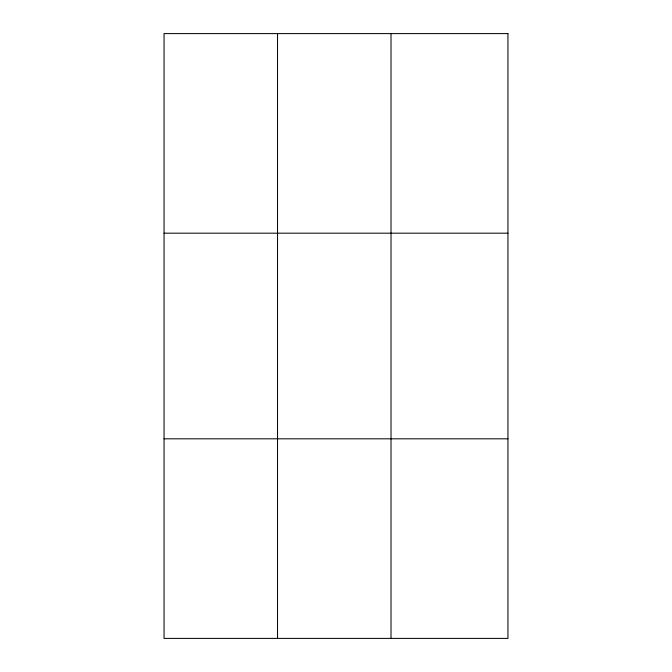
<?xml version="1.0" encoding="UTF-8"?>
<svg xmlns="http://www.w3.org/2000/svg" width="672" height="672" viewBox="0 0 672 672"><rect width="100%" height="100%" fill="white"/><g stroke="black" fill="none" stroke-linecap="round" stroke-linejoin="round"><path stroke-width="1.01" d="M277.536 638.4L277.536 33.6M391.02 638.4L391.02 33.6M164.06 233.184L507.94 233.184M164.06 438.816L507.94 438.816M507.94 33.6L507.94 638.4L164.06 638.4L164.06 33.6L507.94 33.6"/></g></svg>
